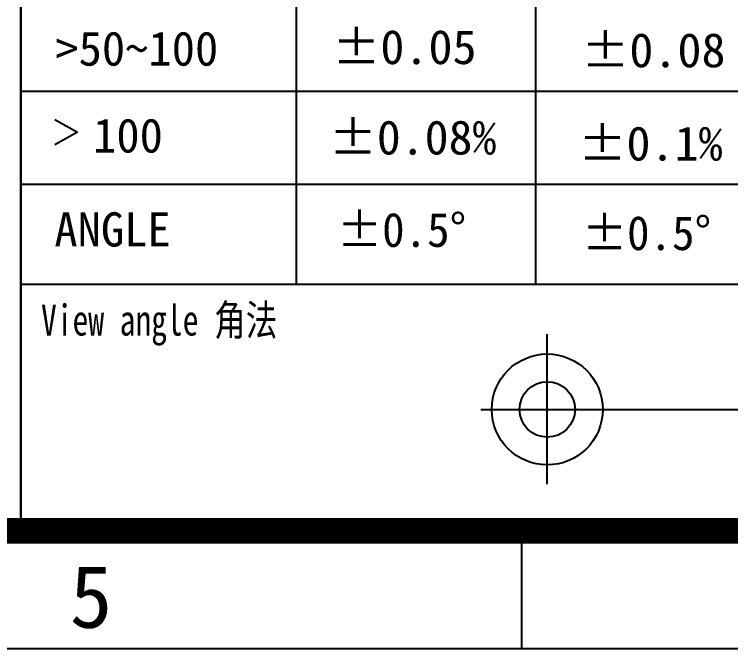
# Model space of a CAD drawing. Extents: x 388 to 571, y 205 to 344.
# Drawn here: x 486.69 to 505.3, y 204.81 to 221.3 of the extents above; entities that cross this region are included whole.
import ezdxf

# ---------------------------------------------------------------- set-up
doc = ezdxf.new("R2010")
doc.units = 0
doc.header["$LTSCALE"] = 23.1
doc.header["$MEASUREMENT"] = 0
doc.layers.get('0').update_dxf_attribs({"linetype": 'CONTINUOUS'})
doc.layers.add('3_SOLID_GEOM', color=7, linetype='CONTINUOUS')
doc.layers.add('OUTLINE', color=7, linetype='CONTINUOUS')
doc.styles.add('TEXTSTYLE_1', font='txt', dxfattribs={"width": 0.75})
doc.styles.add('TEXTSTYLE_2', font='txt')
doc.styles.add('宋体', font='txt', dxfattribs={"width": 0.75})

msp = doc.modelspace()

# ---------------------------------------------------------------- linework, layer by layer
at = {"linetype": 'Continuous'}
for p, q in [((486.859, 219.299), (518.914, 219.299)), ((487.738, 218.564), (488.33, 218.233)), ((488.33, 218.233), (487.738, 217.91)), ((486.859, 216.888), (518.914, 216.888)), ((499.87, 204.809), (499.87, 208.066))]:
    msp.add_line(p, q, dxfattribs=at)
at = {"color": 0, "linetype": 'Continuous'}
msp.add_line((388.001, 204.814), (568.292, 204.812), dxfattribs=at)
at = {"layer": '3_SOLID_GEOM'}
for p, q in [((486.859, 207.875), (486.859, 236.405)), ((486.859, 231.422), (486.859, 207.875))]:
    msp.add_line(p, q, dxfattribs=at)
at = {"layer": '3_SOLID_GEOM', "color": 0}
msp.add_line((417.091, 207.875), (486.859, 207.875), dxfattribs=at)
at = {"layer": 'OUTLINE'}
for p, q in [((494.012, 214.286), (494.012, 230.681)), ((500.238, 214.286), (500.238, 228.559)), ((486.859, 214.286), (565.257, 214.286)), ((500.531, 209.082), (500.531, 212.989)), ((498.803, 211.028), (509.951, 211.028))]:
    msp.add_line(p, q, dxfattribs=at)
at = {"layer": 'OUTLINE', "const_width": 0.667}
msp.add_lwpolyline([(391.045, 327.729), (391.045, 207.875), (565.257, 207.875), (565.257, 327.729), (391.045, 327.729)], dxfattribs=at)
at = {"layer": 'OUTLINE'}
for radius in [1.442, 0.721]:
    msp.add_circle((500.531, 211.028), radius, dxfattribs=at)

# ---------------------------------------------------------------- texts
at = {"linetype": 'Continuous', "style": 'TEXTSTYLE_2'}
for s, width, p in [('%%p0.05', 1.033333, (494.946, 220.006)), ('%%p0.08', 1.033333, (501.414, 219.924)), ('%%p0.08%', 1.027778, (494.861, 217.655)), ('%%p0.1%', 1.033333, (501.339, 217.499)), ('%%p0.5%%d', 0.966667, (495.072, 215.254)), ('%%p0.5%%d', 0.966667, (501.435, 215.171))]:
    msp.add_text(s, height=0.8886, dxfattribs=dict(at, width=width)).set_placement(p)
at = {"linetype": 'Continuous', "style": 'TEXTSTYLE_1'}
for s, height, p in [('>50~100', 0.8886, (487.752, 219.965)), ('100', 0.8886, (488.732, 217.705)), ('ANGLE', 0.8886, (487.726, 215.264)), ('5', 1.627, (488.127, 205.352))]:
    msp.add_text(s, height=height, dxfattribs=at).set_placement(p)
at = {"layer": '3_SOLID_GEOM', "insert": (487.38, 213.751), "char_height": 0.80139, "width": 8.17967, "attachment_point": 1, "style": '宋体'}
msp.add_mtext('{\\C256;View angle \\fSimSun|b0|i0|c134|p2;角法}', dxfattribs=at)

doc.saveas('drawing.dxf')
